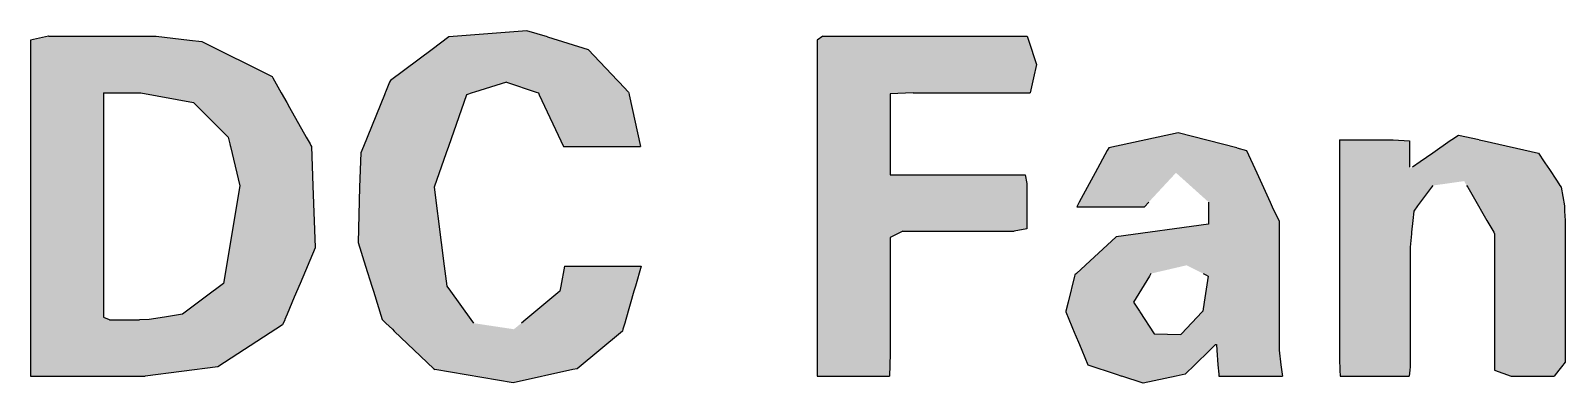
# Model space of a CAD drawing. Extents: x 57 to 405, y 53 to 275.
# Drawn here: x 95.24 to 109.1, y 192.41 to 195.59 of the extents above; entities that cross this region are included whole.
import ezdxf

# ---------------------------------------------------------------- set-up
doc = ezdxf.new("R2010")
doc.units = 0
doc.layers.get('0').update_dxf_attribs({"linetype": 'CONTINUOUS'})

# ---------------------------------------------------------------- blocks, each defined once
blk = doc.blocks.new('*U107')
at = {"color": 7, "linetype": 'CONTINUOUS'}
for p, q in [((107.059, 194.595), (107.058, 194.486)), ((107.059, 194.605), (107.156, 194.605)), ((107.059, 194.605), (107.059, 194.595)), ((107.156, 194.605), (107.543, 194.605)), ((107.543, 194.605), (107.69, 194.595)), ((107.69, 194.595), (107.69, 194.486)), ((108.058, 194.595), (107.9, 194.486)), ((108.074, 194.605), (108.058, 194.595)), ((108.133, 194.646), (108.074, 194.605)), ((108.318, 194.605), (108.133, 194.646)), ((108.318, 194.605), (108.366, 194.595)), ((108.366, 194.595), (108.855, 194.486)), ((107.058, 194.486), (107.057, 194.408)), ((107.057, 194.408), (107.057, 194.359)), ((107.69, 194.486), (107.69, 194.408)), ((107.69, 194.408), (107.69, 194.359)), ((107.788, 194.408), (107.716, 194.359)), ((107.9, 194.486), (107.788, 194.408)), ((108.855, 194.486), (108.907, 194.408)), ((108.907, 194.408), (108.939, 194.359)), ((107.057, 194.359), (107.057, 194.347)), ((107.057, 194.347), (107.057, 194.233)), ((108.939, 194.359), (108.947, 194.347)), ((108.947, 194.347), (109.023, 194.233)), ((107.057, 194.233), (107.057, 194.193)), ((107.057, 194.193), (107.057, 194.177)), ((107.057, 194.177), (107.057, 194.01)), ((107.889, 194.177), (107.764, 194.01)), ((107.901, 194.193), (107.889, 194.177)), ((108.206, 194.193), (108.216, 194.177)), ((108.216, 194.177), (108.313, 194.01)), ((109.023, 194.233), (109.049, 194.193)), ((109.049, 194.193), (109.06, 194.177)), ((109.06, 194.177), (109.089, 194.01)), ((107.057, 194.01), (107.057, 193.963)), ((107.764, 194.01), (107.73, 193.963)), ((108.313, 194.01), (108.34, 193.963)), ((109.089, 194.01), (109.091, 193.963)), ((107.057, 193.963), (107.057, 193.876)), ((107.057, 193.876), (107.057, 193.771)), ((107.72, 193.876), (107.709, 193.771)), ((107.73, 193.963), (107.72, 193.876)), ((108.34, 193.963), (108.39, 193.876)), ((108.39, 193.876), (108.451, 193.771)), ((109.091, 193.963), (109.097, 193.876)), ((109.097, 193.876), (109.097, 193.771)), ((107.057, 193.771), (107.057, 193.756)), ((107.057, 193.756), (107.057, 193.637)), ((107.707, 193.756), (107.695, 193.637)), ((107.709, 193.771), (107.707, 193.756)), ((108.451, 193.771), (108.459, 193.756)), ((108.459, 193.756), (108.459, 193.637)), ((109.097, 193.771), (109.097, 193.756)), ((109.097, 193.756), (109.097, 193.637)), ((107.057, 193.637), (107.057, 193.598)), ((107.057, 193.598), (107.057, 193.422)), ((107.695, 193.637), (107.695, 193.598)), ((107.695, 193.598), (107.695, 193.422)), ((108.459, 193.637), (108.459, 193.598)), ((108.459, 193.598), (108.459, 193.422)), ((109.097, 193.637), (109.097, 193.598)), ((109.097, 193.598), (109.097, 193.422)), ((107.057, 193.422), (107.057, 193.234)), ((107.695, 193.422), (107.695, 193.234)), ((108.459, 193.422), (108.459, 193.234)), ((109.097, 193.422), (109.097, 193.234)), ((107.057, 193.234), (107.057, 193.147)), ((107.057, 193.147), (107.057, 192.878)), ((107.695, 193.234), (107.695, 193.147)), ((107.695, 193.147), (107.695, 192.878)), ((108.459, 193.234), (108.459, 193.147)), ((108.459, 193.147), (108.459, 192.878)), ((109.097, 193.234), (109.097, 193.147)), ((109.097, 193.147), (109.097, 192.878)), ((107.057, 192.878), (107.057, 192.612)), ((107.695, 192.878), (107.695, 192.612)), ((108.459, 192.878), (108.459, 192.612)), ((109.097, 192.878), (109.097, 192.612)), ((107.057, 192.612), (107.057, 192.6)), ((107.057, 192.6), (107.06, 192.556)), ((107.695, 192.612), (107.695, 192.6)), ((107.695, 192.6), (107.695, 192.556)), ((108.459, 192.612), (108.459, 192.6)), ((108.459, 192.6), (108.459, 192.556)), ((109.097, 192.6), (109.063, 192.556)), ((109.097, 192.612), (109.097, 192.6)), ((107.06, 192.556), (107.061, 192.527)), ((107.061, 192.527), (107.064, 192.472)), ((107.064, 192.472), (107.376, 192.472)), ((107.376, 192.472), (107.687, 192.472)), ((107.692, 192.527), (107.687, 192.472)), ((107.695, 192.556), (107.692, 192.527)), ((108.459, 192.556), (108.459, 192.527)), ((108.459, 192.527), (108.607, 192.472)), ((108.607, 192.472), (108.997, 192.472)), ((109.04, 192.527), (108.997, 192.472)), ((109.063, 192.556), (109.04, 192.527))]:
    blk.add_line(p, q, dxfattribs=at)
for points in [[(107.059, 194.595), (107.058, 194.486), (107.69, 194.486)], [(107.059, 194.605), (107.059, 194.605), (107.156, 194.605)], [(107.059, 194.605), (107.059, 194.595), (107.69, 194.595)], [(107.156, 194.605), (107.156, 194.605), (107.543, 194.605)], [(108.058, 194.595), (107.9, 194.486), (108.855, 194.486)], [(108.074, 194.605), (108.058, 194.595), (108.366, 194.595)], [(108.133, 194.646), (108.074, 194.605), (108.318, 194.605)], [(107.058, 194.486), (107.057, 194.408), (107.69, 194.408)], [(107.057, 194.408), (107.057, 194.359), (107.69, 194.359)], [(107.788, 194.408), (107.716, 194.359), (108.939, 194.359)], [(107.9, 194.486), (107.788, 194.408), (108.907, 194.408)], [(107.057, 194.359), (107.057, 194.347), (107.698, 194.347)], [(107.057, 194.347), (107.057, 194.233), (109.023, 194.233)], [(107.716, 194.359), (107.698, 194.347), (108.947, 194.347)], [(107.057, 194.233), (107.057, 194.193), (107.901, 194.193)], [(107.057, 194.193), (107.057, 194.177), (107.889, 194.177)], [(107.057, 194.177), (107.057, 194.01), (107.764, 194.01)], [(108.184, 194.233), (108.206, 194.193), (109.049, 194.193)], [(108.206, 194.193), (108.216, 194.177), (109.06, 194.177)], [(108.216, 194.177), (108.313, 194.01), (109.089, 194.01)], [(107.057, 194.01), (107.057, 193.963), (107.73, 193.963)], [(108.313, 194.01), (108.34, 193.963), (109.091, 193.963)], [(107.057, 193.963), (107.057, 193.876), (107.72, 193.876)], [(107.057, 193.876), (107.057, 193.771), (107.709, 193.771)], [(108.34, 193.963), (108.39, 193.876), (109.097, 193.876)], [(108.39, 193.876), (108.451, 193.771), (109.097, 193.771)], [(107.057, 193.771), (107.057, 193.756), (107.707, 193.756)], [(107.057, 193.756), (107.057, 193.637), (107.695, 193.637)], [(108.451, 193.771), (108.459, 193.756), (109.097, 193.756)], [(108.459, 193.756), (108.459, 193.637), (109.097, 193.637)], [(107.057, 193.637), (107.057, 193.598), (107.695, 193.598)], [(107.057, 193.598), (107.057, 193.422), (107.695, 193.422)], [(108.459, 193.637), (108.459, 193.598), (109.097, 193.598)], [(108.459, 193.598), (108.459, 193.422), (109.097, 193.422)], [(107.057, 193.422), (107.057, 193.234), (107.695, 193.234)], [(108.459, 193.422), (108.459, 193.234), (109.097, 193.234)], [(107.057, 193.234), (107.057, 193.147), (107.695, 193.147)], [(107.057, 193.147), (107.057, 192.878), (107.695, 192.878)], [(108.459, 193.234), (108.459, 193.147), (109.097, 193.147)], [(108.459, 193.147), (108.459, 192.878), (109.097, 192.878)], [(107.057, 192.878), (107.057, 192.612), (107.695, 192.612)], [(108.459, 192.878), (108.459, 192.612), (109.097, 192.612)], [(107.057, 192.612), (107.057, 192.6), (107.695, 192.6)], [(107.057, 192.6), (107.06, 192.556), (107.695, 192.556)], [(108.459, 192.612), (108.459, 192.6), (109.097, 192.6)], [(108.459, 192.6), (108.459, 192.556), (109.063, 192.556)], [(107.06, 192.556), (107.061, 192.527), (107.692, 192.527)], [(107.061, 192.527), (107.064, 192.472), (107.687, 192.472)], [(107.064, 192.472), (107.064, 192.472), (107.376, 192.472)], [(107.376, 192.472), (107.376, 192.472), (107.687, 192.472)], [(108.459, 192.556), (108.459, 192.527), (109.04, 192.527)], [(108.459, 192.527), (108.607, 192.472), (108.997, 192.472)], [(108.607, 192.472), (108.607, 192.472), (108.997, 192.472)]]:
    blk.add_solid(points, dxfattribs=at)
at = {"color": 7, "linetype": 'CONTINUOUS', "extrusion": (0, 0, -1)}
for points in [[(-107.059, 194.605), (-107.543, 194.605), (-107.69, 194.595)], [(-107.059, 194.595), (-107.69, 194.595), (-107.69, 194.486)], [(-108.058, 194.595), (-108.366, 194.595), (-108.855, 194.486)], [(-108.074, 194.605), (-108.318, 194.605), (-108.366, 194.595)], [(-107.057, 194.408), (-107.69, 194.408), (-107.69, 194.359)], [(-107.058, 194.486), (-107.69, 194.486), (-107.69, 194.408)], [(-107.788, 194.408), (-108.907, 194.408), (-108.939, 194.359)], [(-107.9, 194.486), (-108.855, 194.486), (-108.907, 194.408)], [(-107.057, 194.359), (-107.69, 194.359), (-107.698, 194.347)], [(-107.057, 194.347), (-108.947, 194.347), (-109.023, 194.233)], [(-107.716, 194.359), (-108.939, 194.359), (-108.947, 194.347)], [(-107.057, 194.233), (-108.184, 194.233), (-107.901, 194.193)], [(-107.057, 194.193), (-107.901, 194.193), (-107.889, 194.177)], [(-107.057, 194.177), (-107.889, 194.177), (-107.764, 194.01)], [(-108.184, 194.233), (-109.023, 194.233), (-109.049, 194.193)], [(-108.206, 194.193), (-109.049, 194.193), (-109.06, 194.177)], [(-108.216, 194.177), (-109.06, 194.177), (-109.089, 194.01)], [(-107.057, 194.01), (-107.764, 194.01), (-107.73, 193.963)], [(-108.313, 194.01), (-109.089, 194.01), (-109.091, 193.963)], [(-107.057, 193.963), (-107.73, 193.963), (-107.72, 193.876)], [(-107.057, 193.876), (-107.72, 193.876), (-107.709, 193.771)], [(-108.34, 193.963), (-109.091, 193.963), (-109.097, 193.876)], [(-108.39, 193.876), (-109.097, 193.876), (-109.097, 193.771)], [(-107.057, 193.771), (-107.709, 193.771), (-107.707, 193.756)], [(-107.057, 193.756), (-107.707, 193.756), (-107.695, 193.637)], [(-108.451, 193.771), (-109.097, 193.771), (-109.097, 193.756)], [(-108.459, 193.756), (-109.097, 193.756), (-109.097, 193.637)], [(-107.057, 193.637), (-107.695, 193.637), (-107.695, 193.598)], [(-107.057, 193.598), (-107.695, 193.598), (-107.695, 193.422)], [(-108.459, 193.637), (-109.097, 193.637), (-109.097, 193.598)], [(-108.459, 193.598), (-109.097, 193.598), (-109.097, 193.422)], [(-107.057, 193.422), (-107.695, 193.422), (-107.695, 193.234)], [(-108.459, 193.422), (-109.097, 193.422), (-109.097, 193.234)], [(-107.057, 193.234), (-107.695, 193.234), (-107.695, 193.147)], [(-107.057, 193.147), (-107.695, 193.147), (-107.695, 192.878)], [(-108.459, 193.234), (-109.097, 193.234), (-109.097, 193.147)], [(-108.459, 193.147), (-109.097, 193.147), (-109.097, 192.878)], [(-107.057, 192.878), (-107.695, 192.878), (-107.695, 192.612)], [(-108.459, 192.878), (-109.097, 192.878), (-109.097, 192.612)], [(-107.057, 192.612), (-107.695, 192.612), (-107.695, 192.6)], [(-107.057, 192.6), (-107.695, 192.6), (-107.695, 192.556)], [(-108.459, 192.612), (-109.097, 192.612), (-109.097, 192.6)], [(-108.459, 192.6), (-109.097, 192.6), (-109.063, 192.556)], [(-107.06, 192.556), (-107.695, 192.556), (-107.692, 192.527)], [(-107.061, 192.527), (-107.692, 192.527), (-107.687, 192.472)], [(-108.459, 192.556), (-109.063, 192.556), (-109.04, 192.527)], [(-108.459, 192.527), (-109.04, 192.527), (-108.997, 192.472)]]:
    blk.add_solid(points, dxfattribs=at)
blk = doc.blocks.new('*U108')
at = {"color": 7, "linetype": 'CONTINUOUS'}
for p, q in [((105.603, 194.669), (104.975, 194.533)), ((106.131, 194.533), (105.603, 194.669)), ((104.975, 194.533), (104.962, 194.51)), ((106.131, 194.533), (106.219, 194.51)), ((104.962, 194.51), (104.852, 194.308)), ((106.219, 194.51), (106.312, 194.308)), ((104.852, 194.308), (104.709, 194.044)), ((106.312, 194.308), (106.433, 194.044)), ((104.709, 194.044), (104.686, 194.002)), ((104.686, 194.002), (105.297, 194.002)), ((105.337, 194.044), (105.297, 194.002)), ((105.876, 194.044), (105.876, 194.002)), ((105.876, 194.002), (105.876, 193.87)), ((106.433, 194.044), (106.452, 194.002)), ((106.452, 194.002), (106.513, 193.87)), ((105.876, 193.845), (105.043, 193.73)), ((105.876, 193.87), (105.876, 193.845)), ((106.513, 193.87), (106.513, 193.845)), ((106.513, 193.845), (106.513, 193.73)), ((105.043, 193.73), (104.764, 193.473)), ((106.513, 193.73), (106.513, 193.473)), ((104.764, 193.473), (104.683, 193.398)), ((106.513, 193.473), (106.513, 193.398)), ((104.667, 193.375), (104.609, 193.139)), ((104.67, 193.386), (104.667, 193.375)), ((104.683, 193.398), (104.67, 193.386)), ((105.342, 193.375), (105.2, 193.139)), ((105.348, 193.386), (105.342, 193.375)), ((105.355, 193.398), (105.348, 193.386)), ((105.829, 193.398), (105.853, 193.386)), ((105.874, 193.375), (105.837, 193.139)), ((105.853, 193.386), (105.874, 193.375)), ((106.513, 193.398), (106.513, 193.386)), ((106.513, 193.386), (106.513, 193.375)), ((106.513, 193.375), (106.513, 193.139)), ((104.609, 193.139), (104.589, 193.06)), ((105.2, 193.139), (105.252, 193.06)), ((105.837, 193.139), (105.825, 193.06)), ((106.513, 193.139), (106.513, 193.06)), ((104.589, 193.06), (104.588, 193.054)), ((104.588, 193.054), (104.67, 192.856)), ((105.252, 193.06), (105.255, 193.054)), ((105.255, 193.054), (105.386, 192.856)), ((105.82, 193.054), (105.632, 192.856)), ((105.825, 193.06), (105.82, 193.054)), ((106.513, 193.06), (106.513, 193.054)), ((106.513, 193.054), (106.513, 192.856)), ((104.67, 192.856), (104.672, 192.85)), ((104.672, 192.85), (104.711, 192.757)), ((104.711, 192.757), (104.732, 192.706)), ((105.386, 192.856), (105.627, 192.85)), ((105.632, 192.856), (105.627, 192.85)), ((105.939, 192.757), (105.887, 192.706)), ((105.939, 192.757), (105.948, 192.757)), ((105.948, 192.757), (105.952, 192.706)), ((106.513, 192.856), (106.513, 192.85)), ((106.513, 192.85), (106.513, 192.757)), ((106.513, 192.757), (106.513, 192.706)), ((104.732, 192.706), (104.786, 192.575)), ((105.887, 192.706), (105.753, 192.575)), ((105.952, 192.706), (105.961, 192.575)), ((106.513, 192.706), (106.53, 192.575)), ((104.786, 192.575), (105.041, 192.49)), ((105.041, 192.49), (105.093, 192.472)), ((105.285, 192.408), (105.093, 192.472)), ((105.583, 192.472), (105.285, 192.408)), ((105.666, 192.49), (105.583, 192.472)), ((105.753, 192.575), (105.666, 192.49)), ((105.961, 192.575), (105.968, 192.49)), ((105.968, 192.49), (105.969, 192.472)), ((105.969, 192.472), (106.543, 192.472)), ((106.53, 192.575), (106.541, 192.49)), ((106.541, 192.49), (106.543, 192.472))]:
    blk.add_line(p, q, dxfattribs=at)
for points in [[(105.603, 194.669), (104.975, 194.533), (106.131, 194.533)], [(104.975, 194.533), (104.962, 194.51), (106.219, 194.51)], [(104.962, 194.51), (104.852, 194.308), (106.312, 194.308)], [(104.852, 194.308), (104.709, 194.044), (105.337, 194.044)], [(105.582, 194.308), (105.876, 194.044), (106.433, 194.044)], [(104.709, 194.044), (104.686, 194.002), (105.297, 194.002)], [(104.686, 194.002), (104.686, 194.002), (105.297, 194.002)], [(105.876, 194.044), (105.876, 194.002), (106.452, 194.002)], [(105.876, 194.002), (105.876, 193.87), (106.513, 193.87)], [(105.876, 193.845), (105.043, 193.73), (106.513, 193.73)], [(105.876, 193.87), (105.876, 193.845), (106.513, 193.845)], [(105.043, 193.73), (104.764, 193.473), (106.513, 193.473)], [(104.764, 193.473), (104.683, 193.398), (105.355, 193.398)], [(105.677, 193.473), (105.829, 193.398), (106.513, 193.398)], [(104.667, 193.375), (104.609, 193.139), (105.2, 193.139)], [(104.67, 193.386), (104.667, 193.375), (105.342, 193.375)], [(104.683, 193.398), (104.67, 193.386), (105.348, 193.386)], [(105.829, 193.398), (105.853, 193.386), (106.513, 193.386)], [(105.874, 193.375), (105.837, 193.139), (106.513, 193.139)], [(105.853, 193.386), (105.874, 193.375), (106.513, 193.375)], [(104.609, 193.139), (104.589, 193.06), (105.252, 193.06)], [(105.837, 193.139), (105.825, 193.06), (106.513, 193.06)], [(104.589, 193.06), (104.588, 193.054), (105.255, 193.054)], [(104.588, 193.054), (104.67, 192.856), (105.386, 192.856)], [(105.82, 193.054), (105.632, 192.856), (106.513, 192.856)], [(105.825, 193.06), (105.82, 193.054), (106.513, 193.054)], [(104.67, 192.856), (104.672, 192.85), (105.627, 192.85)], [(104.672, 192.85), (104.711, 192.757), (106.513, 192.757)], [(104.711, 192.757), (104.732, 192.706), (105.887, 192.706)], [(105.632, 192.856), (105.627, 192.85), (106.513, 192.85)], [(105.939, 192.757), (105.939, 192.757), (105.948, 192.757)], [(105.948, 192.757), (105.952, 192.706), (106.513, 192.706)], [(104.732, 192.706), (104.786, 192.575), (105.753, 192.575)], [(105.952, 192.706), (105.961, 192.575), (106.53, 192.575)], [(104.786, 192.575), (105.041, 192.49), (105.666, 192.49)], [(105.041, 192.49), (105.093, 192.472), (105.583, 192.472)], [(105.961, 192.575), (105.968, 192.49), (106.541, 192.49)], [(105.968, 192.49), (105.969, 192.472), (106.543, 192.472)], [(105.969, 192.472), (105.969, 192.472), (106.543, 192.472)]]:
    blk.add_solid(points, dxfattribs=at)
at = {"color": 7, "linetype": 'CONTINUOUS', "extrusion": (0, 0, -1)}
for points in [[(-104.975, 194.533), (-106.131, 194.533), (-106.219, 194.51)], [(-104.962, 194.51), (-106.219, 194.51), (-106.312, 194.308)], [(-104.852, 194.308), (-105.582, 194.308), (-105.337, 194.044)], [(-105.582, 194.308), (-106.312, 194.308), (-106.433, 194.044)], [(-104.709, 194.044), (-105.337, 194.044), (-105.297, 194.002)], [(-105.876, 194.044), (-106.433, 194.044), (-106.452, 194.002)], [(-105.876, 194.002), (-106.452, 194.002), (-106.513, 193.87)], [(-105.876, 193.87), (-106.513, 193.87), (-106.513, 193.845)], [(-105.876, 193.845), (-106.513, 193.845), (-106.513, 193.73)], [(-105.043, 193.73), (-106.513, 193.73), (-106.513, 193.473)], [(-104.764, 193.473), (-105.677, 193.473), (-105.355, 193.398)], [(-105.677, 193.473), (-106.513, 193.473), (-106.513, 193.398)], [(-104.667, 193.375), (-105.342, 193.375), (-105.2, 193.139)], [(-104.67, 193.386), (-105.348, 193.386), (-105.342, 193.375)], [(-104.683, 193.398), (-105.355, 193.398), (-105.348, 193.386)], [(-105.829, 193.398), (-106.513, 193.398), (-106.513, 193.386)], [(-105.853, 193.386), (-106.513, 193.386), (-106.513, 193.375)], [(-105.874, 193.375), (-106.513, 193.375), (-106.513, 193.139)], [(-104.609, 193.139), (-105.2, 193.139), (-105.252, 193.06)], [(-105.837, 193.139), (-106.513, 193.139), (-106.513, 193.06)], [(-104.588, 193.054), (-105.255, 193.054), (-105.386, 192.856)], [(-104.589, 193.06), (-105.252, 193.06), (-105.255, 193.054)], [(-105.82, 193.054), (-106.513, 193.054), (-106.513, 192.856)], [(-105.825, 193.06), (-106.513, 193.06), (-106.513, 193.054)], [(-104.67, 192.856), (-105.386, 192.856), (-105.627, 192.85)], [(-104.672, 192.85), (-106.513, 192.85), (-106.513, 192.757)], [(-104.711, 192.757), (-105.939, 192.757), (-105.887, 192.706)], [(-105.632, 192.856), (-106.513, 192.856), (-106.513, 192.85)], [(-105.948, 192.757), (-106.513, 192.757), (-106.513, 192.706)], [(-104.732, 192.706), (-105.887, 192.706), (-105.753, 192.575)], [(-105.952, 192.706), (-106.513, 192.706), (-106.53, 192.575)], [(-104.786, 192.575), (-105.753, 192.575), (-105.666, 192.49)], [(-105.041, 192.49), (-105.666, 192.49), (-105.583, 192.472)], [(-105.093, 192.472), (-105.583, 192.472), (-105.285, 192.408)], [(-105.961, 192.575), (-106.53, 192.575), (-106.541, 192.49)], [(-105.968, 192.49), (-106.541, 192.49), (-106.543, 192.472)]]:
    blk.add_solid(points, dxfattribs=at)
blk = doc.blocks.new('*U109')
at = {"color": 7, "linetype": 'CONTINUOUS'}
for p, q in [((102.393, 195.54), (102.344, 195.506)), ((102.344, 195.506), (102.344, 195.285)), ((102.393, 195.54), (102.653, 195.54)), ((102.653, 195.54), (103.519, 195.54)), ((103.519, 195.54), (104.239, 195.54)), ((104.239, 195.54), (104.251, 195.506)), ((104.251, 195.506), (104.324, 195.285)), ((102.344, 195.285), (102.344, 195.164)), ((104.324, 195.285), (104.297, 195.164)), ((102.344, 195.164), (102.344, 195.03)), ((104.297, 195.164), (104.267, 195.03)), ((102.344, 195.03), (102.344, 195.022)), ((102.344, 195.022), (102.344, 194.797)), ((103.209, 195.03), (103.002, 195.022)), ((103.002, 195.022), (103.002, 194.797)), ((103.209, 195.03), (104.267, 195.03)), ((102.344, 194.797), (102.344, 194.57)), ((103.002, 194.797), (103.002, 194.57)), ((102.344, 194.57), (102.344, 194.291)), ((103.002, 194.57), (103.002, 194.291)), ((102.344, 194.291), (102.344, 194.211)), ((103.002, 194.291), (103.288, 194.291)), ((103.288, 194.291), (103.845, 194.291)), ((103.845, 194.291), (104.221, 194.291)), ((104.221, 194.291), (104.235, 194.211)), ((102.344, 194.211), (102.344, 193.803)), ((104.235, 194.211), (104.235, 193.803)), ((102.344, 193.803), (102.344, 193.781)), ((102.344, 193.781), (102.344, 193.725)), ((102.344, 193.725), (102.344, 193.184)), ((103.116, 193.781), (103.002, 193.725)), ((103.002, 193.725), (103.002, 193.184)), ((103.116, 193.781), (103.619, 193.781)), ((103.619, 193.781), (104.121, 193.781)), ((104.235, 193.803), (104.121, 193.781)), ((102.344, 193.184), (102.344, 192.677)), ((103.002, 193.184), (103.002, 192.677)), ((102.344, 192.677), (102.344, 192.673)), ((102.344, 192.673), (102.344, 192.472)), ((103.002, 192.673), (102.995, 192.472)), ((103.002, 192.677), (103.002, 192.673)), ((102.344, 192.472), (102.794, 192.472)), ((102.794, 192.472), (102.995, 192.472))]:
    blk.add_line(p, q, dxfattribs=at)
for points in [[(102.393, 195.54), (102.344, 195.506), (104.251, 195.506)], [(102.344, 195.506), (102.344, 195.285), (104.324, 195.285)], [(102.393, 195.54), (102.393, 195.54), (102.653, 195.54)], [(102.653, 195.54), (102.653, 195.54), (103.519, 195.54)], [(103.519, 195.54), (103.519, 195.54), (104.239, 195.54)], [(102.344, 195.285), (102.344, 195.164), (104.297, 195.164)], [(102.344, 195.164), (102.344, 195.03), (104.267, 195.03)], [(102.344, 195.03), (102.344, 195.022), (103.002, 195.022)], [(102.344, 195.022), (102.344, 194.797), (103.002, 194.797)], [(103.209, 195.03), (103.209, 195.03), (104.267, 195.03)], [(102.344, 194.797), (102.344, 194.57), (103.002, 194.57)], [(102.344, 194.57), (102.344, 194.291), (103.002, 194.291)], [(102.344, 194.291), (102.344, 194.211), (104.235, 194.211)], [(103.002, 194.291), (103.002, 194.291), (103.288, 194.291)], [(103.288, 194.291), (103.288, 194.291), (103.845, 194.291)], [(103.845, 194.291), (103.845, 194.291), (104.221, 194.291)], [(102.344, 194.211), (102.344, 193.803), (104.235, 193.803)], [(102.344, 193.803), (102.344, 193.781), (104.121, 193.781)], [(102.344, 193.781), (102.344, 193.725), (103.002, 193.725)], [(102.344, 193.725), (102.344, 193.184), (103.002, 193.184)], [(103.116, 193.781), (103.116, 193.781), (103.619, 193.781)], [(103.619, 193.781), (103.619, 193.781), (104.121, 193.781)], [(102.344, 193.184), (102.344, 192.677), (103.002, 192.677)], [(102.344, 192.677), (102.344, 192.673), (103.002, 192.673)], [(102.344, 192.673), (102.344, 192.472), (102.995, 192.472)], [(102.344, 192.472), (102.344, 192.472), (102.794, 192.472)], [(102.794, 192.472), (102.794, 192.472), (102.995, 192.472)]]:
    blk.add_solid(points, dxfattribs=at)
at = {"color": 7, "linetype": 'CONTINUOUS', "extrusion": (0, 0, -1)}
for points in [[(-102.344, 195.506), (-104.251, 195.506), (-104.324, 195.285)], [(-102.393, 195.54), (-104.239, 195.54), (-104.251, 195.506)], [(-102.344, 195.285), (-104.324, 195.285), (-104.297, 195.164)], [(-102.344, 195.164), (-104.297, 195.164), (-104.267, 195.03)], [(-102.344, 195.03), (-103.209, 195.03), (-103.002, 195.022)], [(-102.344, 195.022), (-103.002, 195.022), (-103.002, 194.797)], [(-102.344, 194.797), (-103.002, 194.797), (-103.002, 194.57)], [(-102.344, 194.57), (-103.002, 194.57), (-103.002, 194.291)], [(-102.344, 194.291), (-104.221, 194.291), (-104.235, 194.211)], [(-102.344, 194.211), (-104.235, 194.211), (-104.235, 193.803)], [(-102.344, 193.803), (-104.235, 193.803), (-104.121, 193.781)], [(-102.344, 193.781), (-103.116, 193.781), (-103.002, 193.725)], [(-102.344, 193.725), (-103.002, 193.725), (-103.002, 193.184)], [(-102.344, 193.184), (-103.002, 193.184), (-103.002, 192.677)], [(-102.344, 192.677), (-103.002, 192.677), (-103.002, 192.673)], [(-102.344, 192.673), (-103.002, 192.673), (-102.995, 192.472)]]:
    blk.add_solid(points, dxfattribs=at)
blk = doc.blocks.new('*U110')
at = {"color": 7, "linetype": 'CONTINUOUS'}
for p, q in [((99.018, 195.534), (98.868, 195.422)), ((99.723, 195.59), (99.018, 195.534)), ((99.909, 195.534), (99.723, 195.59)), ((99.909, 195.534), (100.274, 195.422)), ((98.868, 195.422), (98.49, 195.142)), ((100.274, 195.422), (100.54, 195.142)), ((98.483, 195.125), (98.446, 195.036)), ((98.49, 195.142), (98.483, 195.125)), ((99.538, 195.125), (99.25, 195.036)), ((99.538, 195.125), (99.807, 195.036)), ((100.54, 195.142), (100.555, 195.125)), ((100.555, 195.125), (100.64, 195.036)), ((98.437, 195.013), (98.246, 194.546)), ((98.444, 195.029), (98.437, 195.013)), ((98.446, 195.036), (98.444, 195.029)), ((99.178, 195.013), (99.015, 194.546)), ((99.229, 195.029), (99.178, 195.013)), ((99.25, 195.036), (99.229, 195.029)), ((99.807, 195.036), (99.827, 195.029)), ((99.827, 195.029), (99.834, 195.013)), ((99.834, 195.013), (100.053, 194.546)), ((100.64, 195.036), (100.641, 195.029)), ((100.641, 195.029), (100.645, 195.013)), ((100.645, 195.013), (100.747, 194.546)), ((98.246, 194.546), (98.222, 194.487)), ((99.015, 194.546), (98.994, 194.487)), ((100.053, 194.546), (100.532, 194.546)), ((100.532, 194.546), (100.747, 194.546)), ((98.222, 194.487), (98.212, 194.178)), ((98.994, 194.487), (98.886, 194.178)), ((98.212, 194.178), (98.198, 193.68)), ((98.886, 194.178), (98.948, 193.68)), ((98.198, 193.68), (98.265, 193.466)), ((98.948, 193.68), (98.975, 193.466)), ((98.265, 193.466), (98.322, 193.284)), ((98.975, 193.466), (98.998, 193.284)), ((100.061, 193.466), (100.027, 193.284)), ((100.061, 193.466), (100.275, 193.466)), ((100.275, 193.466), (100.754, 193.466)), ((100.754, 193.466), (100.702, 193.284)), ((98.322, 193.284), (98.336, 193.239)), ((98.998, 193.284), (99.031, 193.239)), ((100.027, 193.284), (100.019, 193.239)), ((100.702, 193.284), (100.689, 193.239)), ((98.336, 193.239), (98.416, 192.984)), ((99.031, 193.239), (99.215, 192.984)), ((100.019, 193.239), (99.711, 192.984)), ((100.689, 193.239), (100.615, 192.984)), ((98.416, 192.984), (98.45, 192.951)), ((98.45, 192.951), (98.508, 192.896)), ((98.508, 192.896), (98.524, 192.88)), ((98.524, 192.88), (98.882, 192.54)), ((99.215, 192.984), (99.239, 192.951)), ((99.711, 192.984), (99.672, 192.951)), ((100.585, 192.88), (100.176, 192.54)), ((100.589, 192.896), (100.585, 192.88)), ((100.605, 192.951), (100.589, 192.896)), ((100.615, 192.984), (100.605, 192.951)), ((98.882, 192.54), (98.891, 192.532)), ((99.597, 192.412), (98.891, 192.532)), ((100.138, 192.532), (99.597, 192.412)), ((100.176, 192.54), (100.138, 192.532))]:
    blk.add_line(p, q, dxfattribs=at)
for points in [[(99.018, 195.534), (98.868, 195.422), (100.274, 195.422)], [(99.723, 195.59), (99.018, 195.534), (99.909, 195.534)], [(98.868, 195.422), (98.49, 195.142), (100.54, 195.142)], [(98.483, 195.125), (98.446, 195.036), (99.25, 195.036)], [(98.49, 195.142), (98.483, 195.125), (100.555, 195.125)], [(99.538, 195.125), (99.807, 195.036), (100.64, 195.036)], [(98.437, 195.013), (98.246, 194.546), (99.015, 194.546)], [(98.444, 195.029), (98.437, 195.013), (99.178, 195.013)], [(98.446, 195.036), (98.444, 195.029), (99.229, 195.029)], [(99.807, 195.036), (99.827, 195.029), (100.641, 195.029)], [(99.827, 195.029), (99.834, 195.013), (100.645, 195.013)], [(99.834, 195.013), (100.053, 194.546), (100.747, 194.546)], [(98.246, 194.546), (98.222, 194.487), (98.994, 194.487)], [(100.053, 194.546), (100.053, 194.546), (100.532, 194.546)], [(100.532, 194.546), (100.532, 194.546), (100.747, 194.546)], [(98.222, 194.487), (98.212, 194.178), (98.886, 194.178)], [(98.212, 194.178), (98.198, 193.68), (98.948, 193.68)], [(98.198, 193.68), (98.265, 193.466), (98.975, 193.466)], [(98.265, 193.466), (98.322, 193.284), (98.998, 193.284)], [(100.061, 193.466), (100.027, 193.284), (100.702, 193.284)], [(100.061, 193.466), (100.061, 193.466), (100.275, 193.466)], [(100.275, 193.466), (100.275, 193.466), (100.754, 193.466)], [(98.322, 193.284), (98.336, 193.239), (99.031, 193.239)], [(100.027, 193.284), (100.019, 193.239), (100.689, 193.239)], [(98.336, 193.239), (98.416, 192.984), (99.215, 192.984)], [(100.019, 193.239), (99.711, 192.984), (100.615, 192.984)], [(98.416, 192.984), (98.45, 192.951), (99.239, 192.951)], [(98.45, 192.951), (98.508, 192.896), (99.605, 192.896)], [(98.508, 192.896), (98.524, 192.88), (100.585, 192.88)], [(98.524, 192.88), (98.882, 192.54), (100.176, 192.54)], [(99.672, 192.951), (99.605, 192.896), (100.589, 192.896)], [(99.711, 192.984), (99.672, 192.951), (100.605, 192.951)], [(98.882, 192.54), (98.891, 192.532), (100.138, 192.532)]]:
    blk.add_solid(points, dxfattribs=at)
at = {"color": 7, "linetype": 'CONTINUOUS', "extrusion": (0, 0, -1)}
for points in [[(-99.018, 195.534), (-99.909, 195.534), (-100.274, 195.422)], [(-98.868, 195.422), (-100.274, 195.422), (-100.54, 195.142)], [(-98.483, 195.125), (-99.538, 195.125), (-99.25, 195.036)], [(-98.49, 195.142), (-100.54, 195.142), (-100.555, 195.125)], [(-99.538, 195.125), (-100.555, 195.125), (-100.64, 195.036)], [(-98.437, 195.013), (-99.178, 195.013), (-99.015, 194.546)], [(-98.444, 195.029), (-99.229, 195.029), (-99.178, 195.013)], [(-98.446, 195.036), (-99.25, 195.036), (-99.229, 195.029)], [(-99.807, 195.036), (-100.64, 195.036), (-100.641, 195.029)], [(-99.827, 195.029), (-100.641, 195.029), (-100.645, 195.013)], [(-99.834, 195.013), (-100.645, 195.013), (-100.747, 194.546)], [(-98.246, 194.546), (-99.015, 194.546), (-98.994, 194.487)], [(-98.222, 194.487), (-98.994, 194.487), (-98.886, 194.178)], [(-98.212, 194.178), (-98.886, 194.178), (-98.948, 193.68)], [(-98.198, 193.68), (-98.948, 193.68), (-98.975, 193.466)], [(-98.265, 193.466), (-98.975, 193.466), (-98.998, 193.284)], [(-100.061, 193.466), (-100.754, 193.466), (-100.702, 193.284)], [(-98.322, 193.284), (-98.998, 193.284), (-99.031, 193.239)], [(-100.027, 193.284), (-100.702, 193.284), (-100.689, 193.239)], [(-98.336, 193.239), (-99.031, 193.239), (-99.215, 192.984)], [(-100.019, 193.239), (-100.689, 193.239), (-100.615, 192.984)], [(-98.416, 192.984), (-99.215, 192.984), (-99.239, 192.951)], [(-98.45, 192.951), (-99.239, 192.951), (-99.605, 192.896)], [(-98.508, 192.896), (-100.589, 192.896), (-100.585, 192.88)], [(-98.524, 192.88), (-100.585, 192.88), (-100.176, 192.54)], [(-99.672, 192.951), (-100.605, 192.951), (-100.589, 192.896)], [(-99.711, 192.984), (-100.615, 192.984), (-100.605, 192.951)], [(-98.882, 192.54), (-100.176, 192.54), (-100.138, 192.532)], [(-98.891, 192.532), (-100.138, 192.532), (-99.597, 192.412)]]:
    blk.add_solid(points, dxfattribs=at)
blk = doc.blocks.new('*U111')
at = {"color": 7, "linetype": 'CONTINUOUS'}
for p, q in [((95.403, 195.54), (95.242, 195.506)), ((95.242, 195.506), (95.242, 195.494)), ((95.242, 195.494), (95.242, 195.177)), ((95.406, 195.54), (95.403, 195.54)), ((95.406, 195.54), (96.243, 195.54)), ((96.243, 195.54), (96.376, 195.54)), ((96.376, 195.54), (96.676, 195.506)), ((96.676, 195.506), (96.786, 195.494)), ((96.786, 195.494), (97.422, 195.177)), ((95.242, 195.177), (95.242, 195.164)), ((95.242, 195.164), (95.242, 195.03)), ((97.422, 195.177), (97.429, 195.164)), ((97.429, 195.164), (97.504, 195.03)), ((95.242, 195.03), (95.242, 194.943)), ((95.242, 194.943), (95.242, 194.896)), ((95.901, 195.03), (96.133, 195.03)), ((95.901, 195.03), (95.901, 194.943)), ((95.901, 194.943), (95.901, 194.896)), ((96.133, 195.03), (96.237, 195.03)), ((96.237, 195.03), (96.711, 194.943)), ((96.711, 194.943), (96.758, 194.896)), ((97.504, 195.03), (97.554, 194.943)), ((97.554, 194.943), (97.58, 194.896)), ((95.242, 194.896), (95.242, 194.629)), ((95.901, 194.896), (95.901, 194.629)), ((96.758, 194.896), (97.026, 194.629)), ((97.58, 194.896), (97.73, 194.629)), ((95.242, 194.629), (95.242, 194.57)), ((95.242, 194.57), (95.242, 194.555)), ((95.242, 194.555), (95.242, 194.545)), ((95.242, 194.545), (95.242, 194.191)), ((95.901, 194.629), (95.901, 194.57)), ((95.901, 194.57), (95.901, 194.555)), ((95.901, 194.555), (95.901, 194.545)), ((95.901, 194.545), (95.901, 194.191)), ((97.026, 194.629), (97.04, 194.57)), ((97.04, 194.57), (97.043, 194.555)), ((97.043, 194.555), (97.046, 194.545)), ((97.046, 194.545), (97.131, 194.191)), ((97.73, 194.629), (97.764, 194.57)), ((97.764, 194.57), (97.772, 194.555)), ((97.772, 194.555), (97.778, 194.545)), ((97.778, 194.545), (97.791, 194.191)), ((95.242, 194.191), (95.242, 193.634)), ((95.901, 194.191), (95.901, 193.634)), ((97.131, 194.191), (97.038, 193.634)), ((97.791, 194.191), (97.811, 193.634)), ((95.242, 193.634), (95.242, 193.63)), ((95.242, 193.63), (95.242, 193.308)), ((95.901, 193.634), (95.901, 193.63)), ((95.901, 193.63), (95.901, 193.308)), ((97.037, 193.63), (96.983, 193.308)), ((97.038, 193.634), (97.037, 193.63)), ((97.81, 193.63), (97.674, 193.308)), ((97.811, 193.634), (97.81, 193.63)), ((95.242, 193.308), (95.242, 193.184)), ((95.901, 193.308), (95.901, 193.184)), ((96.983, 193.308), (96.817, 193.184)), ((97.674, 193.308), (97.621, 193.184)), ((95.242, 193.184), (95.242, 193.032)), ((95.901, 193.184), (95.901, 193.032)), ((96.817, 193.184), (96.614, 193.032)), ((97.621, 193.184), (97.557, 193.032)), ((95.242, 193.032), (95.242, 193.005)), ((95.242, 193.005), (95.242, 192.983)), ((95.901, 193.032), (95.901, 193.005)), ((95.901, 193.005), (95.952, 192.983)), ((96.45, 193.005), (96.312, 192.983)), ((96.614, 193.032), (96.45, 193.005)), ((97.546, 193.005), (97.536, 192.983)), ((97.557, 193.032), (97.546, 193.005)), ((95.242, 192.983), (95.242, 192.982)), ((95.242, 192.982), (95.242, 192.936)), ((95.242, 192.936), (95.242, 192.673)), ((95.952, 192.983), (95.954, 192.982)), ((95.954, 192.982), (96.226, 192.982)), ((96.312, 192.983), (96.226, 192.982)), ((97.517, 192.936), (97.111, 192.673)), ((97.536, 192.982), (97.517, 192.936)), ((97.536, 192.983), (97.536, 192.982)), ((95.242, 192.673), (95.242, 192.558)), ((97.111, 192.673), (96.933, 192.558)), ((95.242, 192.558), (95.242, 192.472)), ((95.242, 192.472), (95.485, 192.472)), ((95.485, 192.472), (95.957, 192.472)), ((95.957, 192.472), (96.276, 192.472)), ((96.933, 192.558), (96.276, 192.472))]:
    blk.add_line(p, q, dxfattribs=at)
for points in [[(95.403, 195.54), (95.242, 195.506), (96.676, 195.506)], [(95.242, 195.506), (95.242, 195.494), (96.786, 195.494)], [(95.242, 195.494), (95.242, 195.177), (97.422, 195.177)], [(95.406, 195.54), (95.403, 195.54), (96.376, 195.54)], [(95.406, 195.54), (95.406, 195.54), (96.243, 195.54)], [(95.242, 195.177), (95.242, 195.164), (97.429, 195.164)], [(95.242, 195.164), (95.242, 195.03), (97.504, 195.03)], [(95.242, 195.03), (95.242, 194.943), (95.901, 194.943)], [(95.242, 194.943), (95.242, 194.896), (95.901, 194.896)], [(95.901, 195.03), (95.901, 195.03), (96.133, 195.03)], [(96.133, 195.03), (96.133, 195.03), (96.237, 195.03)], [(96.237, 195.03), (96.711, 194.943), (97.554, 194.943)], [(96.711, 194.943), (96.758, 194.896), (97.58, 194.896)], [(95.242, 194.896), (95.242, 194.629), (95.901, 194.629)], [(96.758, 194.896), (97.026, 194.629), (97.73, 194.629)], [(95.242, 194.629), (95.242, 194.57), (95.901, 194.57)], [(95.242, 194.57), (95.242, 194.555), (95.901, 194.555)], [(95.242, 194.555), (95.242, 194.545), (95.901, 194.545)], [(95.242, 194.545), (95.242, 194.191), (95.901, 194.191)], [(97.026, 194.629), (97.04, 194.57), (97.764, 194.57)], [(97.04, 194.57), (97.043, 194.555), (97.772, 194.555)], [(97.043, 194.555), (97.046, 194.545), (97.778, 194.545)], [(97.046, 194.545), (97.131, 194.191), (97.791, 194.191)], [(95.242, 194.191), (95.242, 193.634), (95.901, 193.634)], [(97.131, 194.191), (97.038, 193.634), (97.811, 193.634)], [(95.242, 193.634), (95.242, 193.63), (95.901, 193.63)], [(95.242, 193.63), (95.242, 193.308), (95.901, 193.308)], [(97.037, 193.63), (96.983, 193.308), (97.674, 193.308)], [(97.038, 193.634), (97.037, 193.63), (97.81, 193.63)], [(95.242, 193.308), (95.242, 193.184), (95.901, 193.184)], [(96.983, 193.308), (96.817, 193.184), (97.621, 193.184)], [(95.242, 193.184), (95.242, 193.032), (95.901, 193.032)], [(96.817, 193.184), (96.614, 193.032), (97.557, 193.032)], [(95.242, 193.032), (95.242, 193.005), (95.901, 193.005)], [(95.242, 193.005), (95.242, 192.983), (95.952, 192.983)], [(96.45, 193.005), (96.312, 192.983), (97.536, 192.983)], [(96.614, 193.032), (96.45, 193.005), (97.546, 193.005)], [(95.242, 192.983), (95.242, 192.982), (95.954, 192.982)], [(95.242, 192.982), (95.242, 192.936), (97.517, 192.936)], [(95.242, 192.936), (95.242, 192.673), (97.111, 192.673)], [(95.954, 192.982), (95.954, 192.982), (96.226, 192.982)], [(96.312, 192.983), (96.226, 192.982), (97.536, 192.982)], [(95.242, 192.673), (95.242, 192.558), (96.933, 192.558)], [(95.242, 192.558), (95.242, 192.472), (96.276, 192.472)], [(95.242, 192.472), (95.242, 192.472), (95.485, 192.472)], [(95.485, 192.472), (95.485, 192.472), (95.957, 192.472)], [(95.957, 192.472), (95.957, 192.472), (96.276, 192.472)]]:
    blk.add_solid(points, dxfattribs=at)
at = {"color": 7, "linetype": 'CONTINUOUS', "extrusion": (0, 0, -1)}
for points in [[(-95.242, 195.506), (-96.676, 195.506), (-96.786, 195.494)], [(-95.242, 195.494), (-96.786, 195.494), (-97.422, 195.177)], [(-95.403, 195.54), (-96.376, 195.54), (-96.676, 195.506)], [(-95.406, 195.54), (-96.243, 195.54), (-96.376, 195.54)], [(-95.242, 195.177), (-97.422, 195.177), (-97.429, 195.164)], [(-95.242, 195.164), (-97.429, 195.164), (-97.504, 195.03)], [(-95.242, 195.03), (-95.901, 195.03), (-95.901, 194.943)], [(-95.242, 194.943), (-95.901, 194.943), (-95.901, 194.896)], [(-96.237, 195.03), (-97.504, 195.03), (-97.554, 194.943)], [(-96.711, 194.943), (-97.554, 194.943), (-97.58, 194.896)], [(-95.242, 194.896), (-95.901, 194.896), (-95.901, 194.629)], [(-96.758, 194.896), (-97.58, 194.896), (-97.73, 194.629)], [(-95.242, 194.629), (-95.901, 194.629), (-95.901, 194.57)], [(-95.242, 194.57), (-95.901, 194.57), (-95.901, 194.555)], [(-95.242, 194.555), (-95.901, 194.555), (-95.901, 194.545)], [(-95.242, 194.545), (-95.901, 194.545), (-95.901, 194.191)], [(-97.026, 194.629), (-97.73, 194.629), (-97.764, 194.57)], [(-97.04, 194.57), (-97.764, 194.57), (-97.772, 194.555)], [(-97.043, 194.555), (-97.772, 194.555), (-97.778, 194.545)], [(-97.046, 194.545), (-97.778, 194.545), (-97.791, 194.191)], [(-95.242, 194.191), (-95.901, 194.191), (-95.901, 193.634)], [(-97.131, 194.191), (-97.791, 194.191), (-97.811, 193.634)], [(-95.242, 193.634), (-95.901, 193.634), (-95.901, 193.63)], [(-95.242, 193.63), (-95.901, 193.63), (-95.901, 193.308)], [(-97.037, 193.63), (-97.81, 193.63), (-97.674, 193.308)], [(-97.038, 193.634), (-97.811, 193.634), (-97.81, 193.63)], [(-95.242, 193.308), (-95.901, 193.308), (-95.901, 193.184)], [(-96.983, 193.308), (-97.674, 193.308), (-97.621, 193.184)], [(-95.242, 193.184), (-95.901, 193.184), (-95.901, 193.032)], [(-96.817, 193.184), (-97.621, 193.184), (-97.557, 193.032)], [(-95.242, 193.032), (-95.901, 193.032), (-95.901, 193.005)], [(-95.242, 193.005), (-95.901, 193.005), (-95.952, 192.983)], [(-96.45, 193.005), (-97.546, 193.005), (-97.536, 192.983)], [(-96.614, 193.032), (-97.557, 193.032), (-97.546, 193.005)], [(-95.242, 192.983), (-95.952, 192.983), (-95.954, 192.982)], [(-95.242, 192.982), (-97.536, 192.982), (-97.517, 192.936)], [(-95.242, 192.936), (-97.517, 192.936), (-97.111, 192.673)], [(-96.312, 192.983), (-97.536, 192.983), (-97.536, 192.982)], [(-95.242, 192.673), (-97.111, 192.673), (-96.933, 192.558)], [(-95.242, 192.558), (-96.933, 192.558), (-96.276, 192.472)]]:
    blk.add_solid(points, dxfattribs=at)

msp = doc.modelspace()

# ---------------------------------------------------------------- block references
at = {"color": 7, "linetype": 'CONTINUOUS'}
for name in ['*U111', '*U110', '*U109', '*U108', '*U107']:
    msp.add_blockref(name, (0, 0), dxfattribs=at)

doc.saveas('drawing.dxf')
